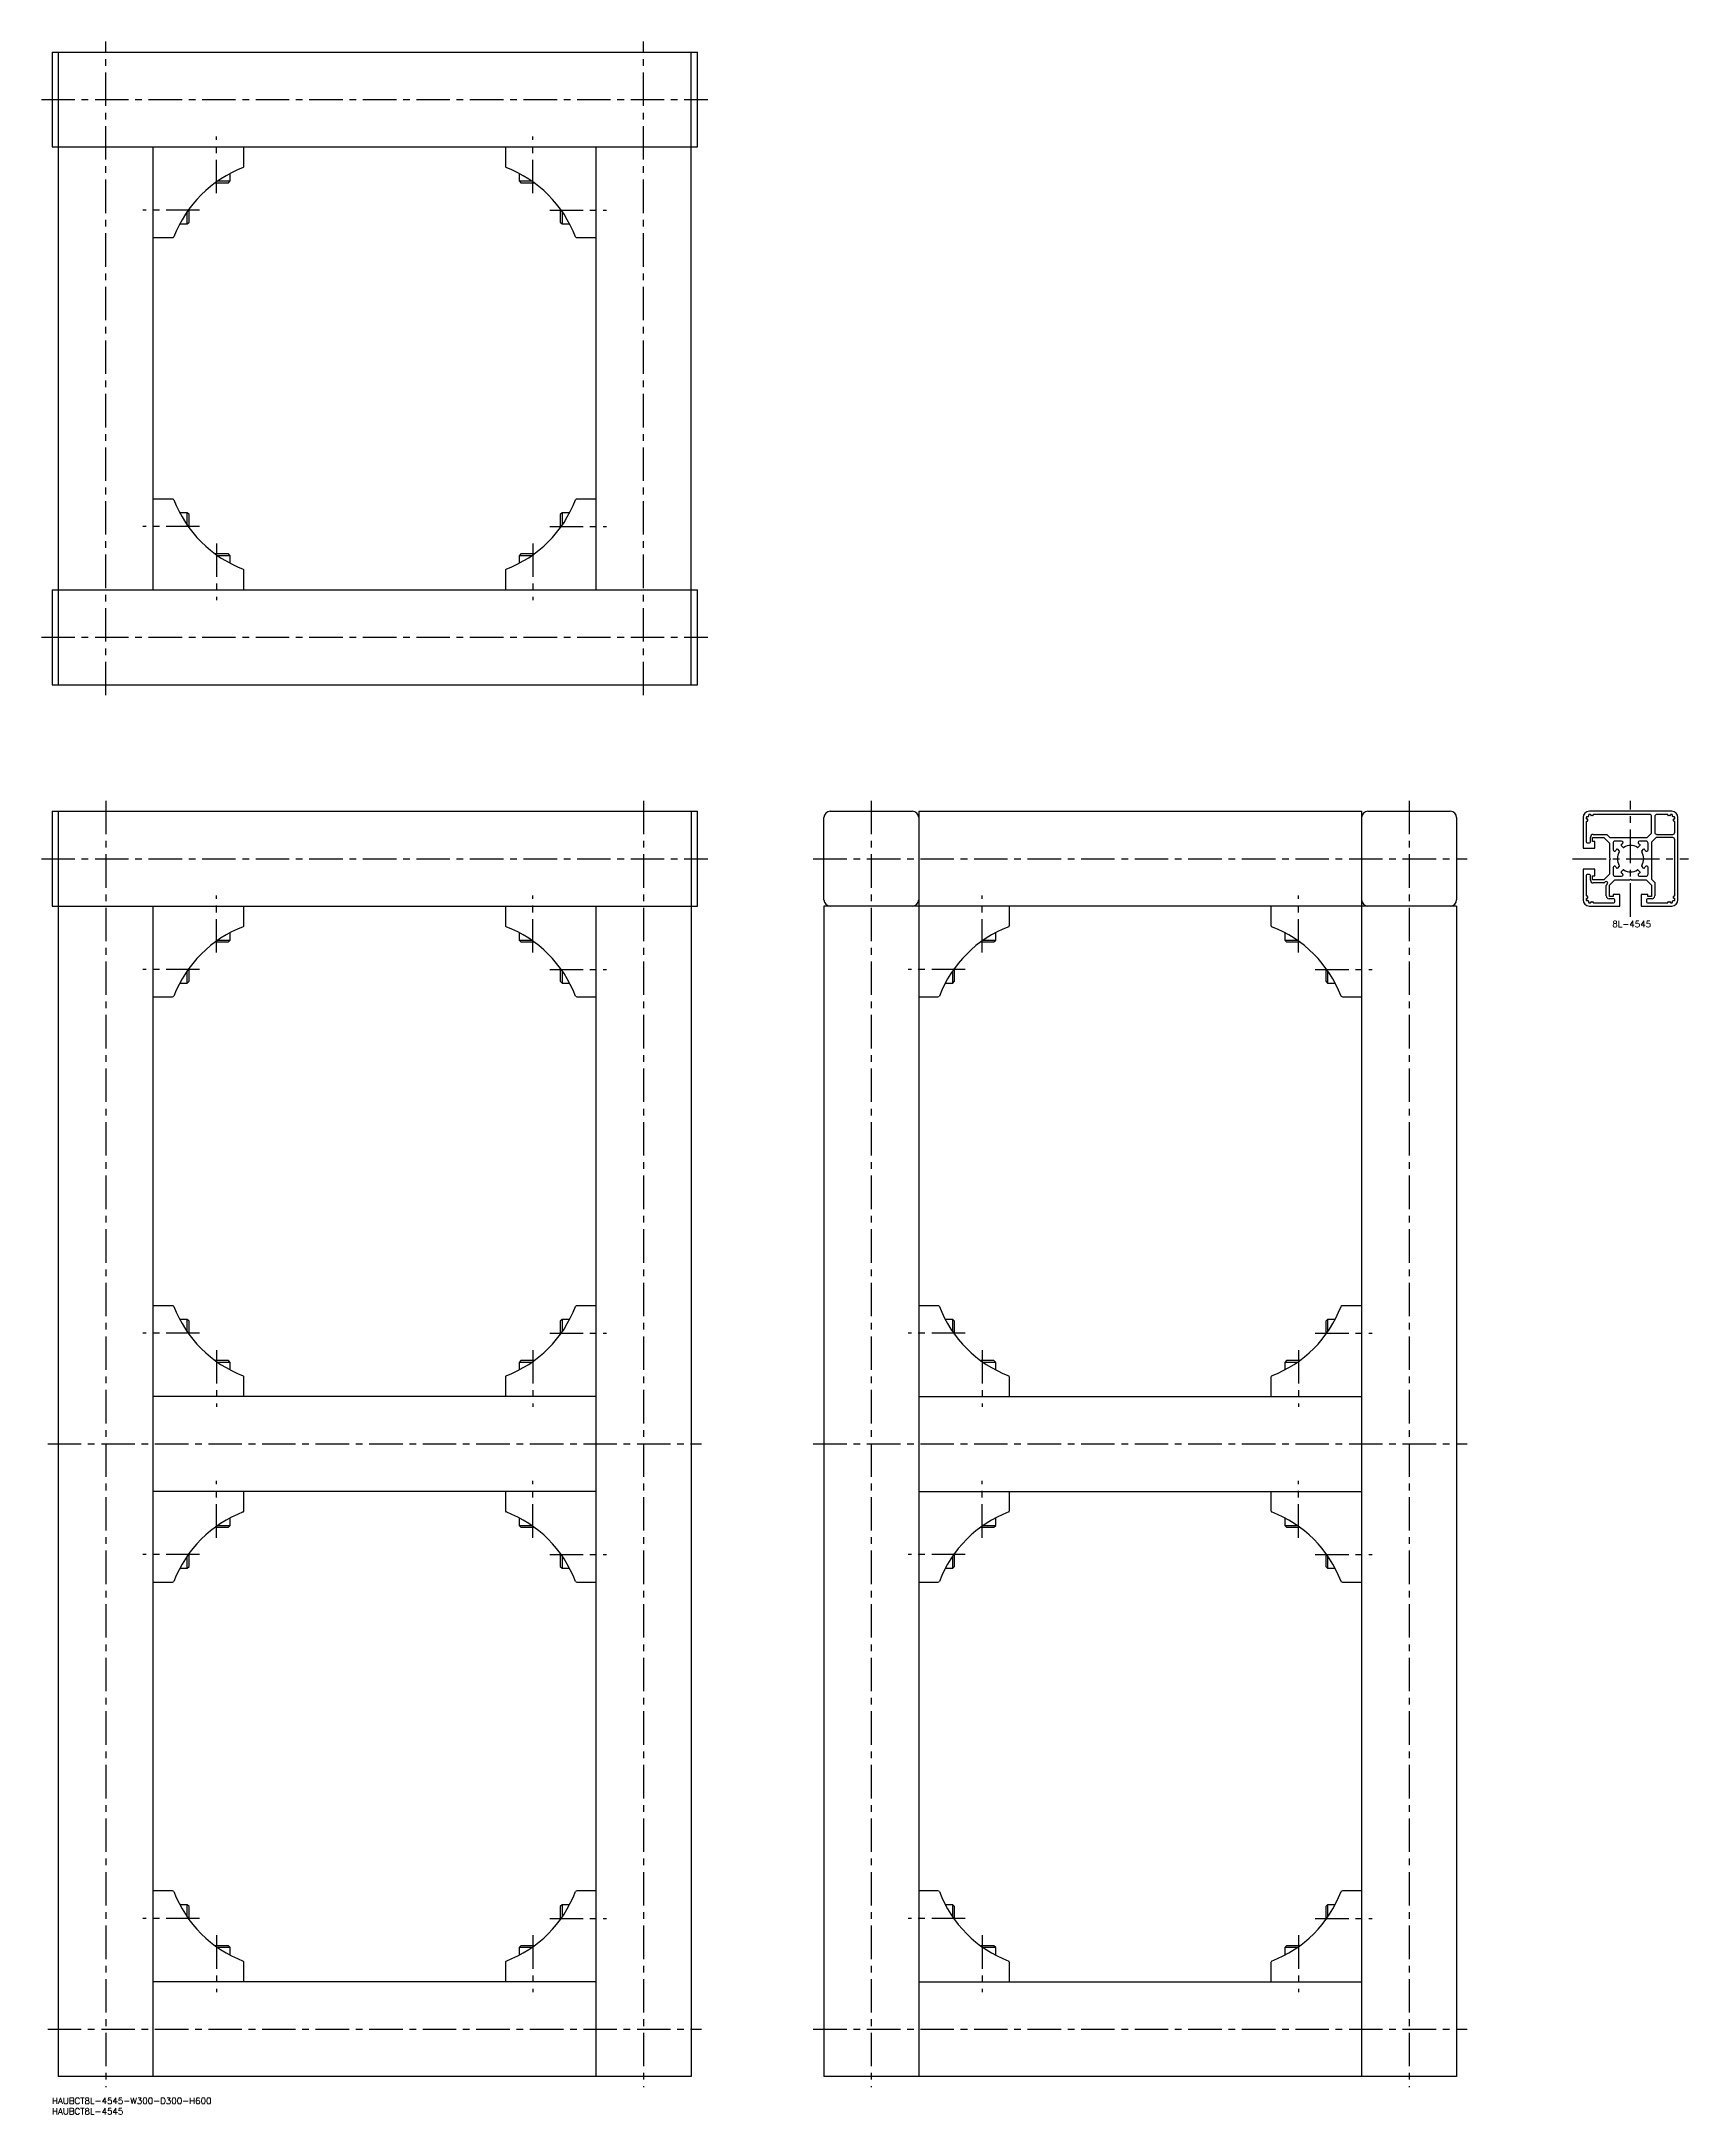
# Model space of a CAD drawing. Extents: x -5 to 776, y -8 to 975.
import ezdxf

# ---------------------------------------------------------------- set-up
doc = ezdxf.new("R2010")
doc.units = 0
doc.header["$LTSCALE"] = 0.5
doc.linetypes.add('CENTER', pattern=[50.8, 31.75, -6.35, 6.35, -6.35])
for name, color, linetype in [('MSM_CENTER', 1, 'CENTER'), ('MSM_CONTINUOUS', 7, 'CONTINUOUS'), ('MSM_PART_NUMBER', 7, 'CONTINUOUS')]:
    doc.layers.add(name, color=color, linetype=linetype)
doc.styles.get("Standard").update_dxf_attribs({"font": 'txt.shx', "height": 3, "bigfont": 'bigfont.shx'})

# ---------------------------------------------------------------- blocks, each defined once
blk = doc.blocks.new('*U8')
at = {"layer": 'MSM_PART_NUMBER'}
blk.add_text('HAUBCT8L-4545-W300-D300-H600', height=3, dxfattribs=at).set_placement((0, -3))
blk = doc.blocks.new('*U9')
at = {"layer": 'MSM_PART_NUMBER'}
blk.add_text('HAUBCT8L-4545', height=3, dxfattribs=at).set_placement((0, -8))
blk = doc.blocks.new('*U10')
at = {"layer": 'MSM_PART_NUMBER'}
blk.add_text('8L-4545', height=3, dxfattribs=at).set_placement((739.86, 554.97))

msp = doc.modelspace()

# ---------------------------------------------------------------- linework, layer by layer
at = {"layer": 'MSM_CENTER'}
for p, q in [((25.5, 665), (25.5, 975)), ((280.5, 665), (280.5, 975)), ((-5, 947.5), (311, 947.5)), ((78, 903), (78, 930)), ((228, 903), (228, 930)), ((70, 895), (43, 895)), ((236, 895), (263, 895)), ((70, 745), (43, 745)), ((236, 745), (263, 745)), ((78, 737), (78, 710)), ((228, 737), (228, 710)), ((-5, 692.5), (311, 692.5)), ((25.5, 615), (25.5, 5)), ((280.5, 615), (280.5, 5)), ((388.5, 615), (388.5, 5)), ((643.5, 615), (643.5, 5)), ((748.5, 560), (748.5, 615)), ((-5, 587.5), (311, 587.5)), ((361, 587.5), (671, 587.5)), ((721, 587.5), (776, 587.5)), ((78, 543), (78, 570)), ((228, 543), (228, 570)), ((441, 543), (441, 570)), ((591, 543), (591, 570)), ((70, 535), (43, 535)), ((236, 535), (263, 535)), ((433, 535), (406, 535)), ((599, 535), (626, 535)), ((70, 362.5), (43, 362.5)), ((78, 354.5), (78, 327.5)), ((228, 354.5), (228, 327.5)), ((236, 362.5), (263, 362.5)), ((433, 362.5), (406, 362.5)), ((441, 354.5), (441, 327.5)), ((591, 354.5), (591, 327.5)), ((599, 362.5), (626, 362.5)), ((-2, 310), (308, 310)), ((361, 310), (671, 310)), ((78, 265.5), (78, 292.5)), ((228, 265.5), (228, 292.5)), ((441, 265.5), (441, 292.5)), ((591, 265.5), (591, 292.5)), ((70, 257.5), (43, 257.5)), ((236, 257.5), (263, 257.5)), ((433, 257.5), (406, 257.5)), ((599, 257.5), (626, 257.5)), ((70, 85), (43, 85)), ((236, 85), (263, 85)), ((433, 85), (406, 85)), ((599, 85), (626, 85)), ((78, 77), (78, 50)), ((228, 77), (228, 50)), ((441, 77), (441, 50)), ((591, 77), (591, 50)), ((-2, 32.5), (308, 32.5)), ((361, 32.5), (671, 32.5))]:
    msp.add_line(p, q, dxfattribs=at)
at = {"layer": 'MSM_CONTINUOUS'}
for p, q in [((0, 970), (306, 970)), ((0, 970), (0, 925)), ((3, 970), (3, 670)), ((303, 670), (303, 970)), ((306, 925), (306, 970)), ((0, 925), (306, 925)), ((48, 715), (48, 925)), ((91, 915.91), (91, 925)), ((215, 925), (215, 915.91)), ((258, 715), (258, 925)), ((77.39, 908), (83.63, 908)), ((78.61, 908.87), (84.5, 908.87)), ((83.63, 908), (84.5, 908.87)), ((84.5, 908.87), (84.5, 912.42)), ((221.5, 912.42), (221.5, 908.87)), ((221.5, 908.87), (222.37, 908)), ((221.5, 908.87), (227.39, 908.87)), ((222.37, 908), (228.61, 908)), ((65, 889.37), (65, 895.61)), ((241, 895.61), (241, 889.37)), ((60.58, 888.5), (64.13, 888.5)), ((64.13, 888.5), (64.13, 894.39)), ((64.13, 888.5), (65, 889.37)), ((241, 889.37), (241.87, 888.5)), ((241.87, 894.39), (241.87, 888.5)), ((241.87, 888.5), (245.42, 888.5)), ((48, 882), (57.09, 882)), ((248.91, 882), (258, 882)), ((57.09, 758), (48, 758)), ((258, 758), (248.91, 758)), ((64.13, 751.5), (60.58, 751.5)), ((65, 750.63), (64.13, 751.5)), ((64.13, 745.61), (64.13, 751.5)), ((65, 744.39), (65, 750.63)), ((241.87, 751.5), (241, 750.63)), ((241, 750.63), (241, 744.39)), ((245.42, 751.5), (241.87, 751.5)), ((241.87, 751.5), (241.87, 745.61)), ((83.63, 732), (77.39, 732)), ((84.5, 731.13), (78.61, 731.13)), ((84.5, 731.13), (83.63, 732)), ((84.5, 727.58), (84.5, 731.13)), ((222.37, 732), (221.5, 731.13)), ((221.5, 731.13), (221.5, 727.58)), ((227.39, 731.13), (221.5, 731.13)), ((228.61, 732), (222.37, 732)), ((91, 715), (91, 724.09)), ((215, 724.09), (215, 715)), ((0, 715), (306, 715)), ((0, 715), (0, 670)), ((306, 670), (306, 715)), ((0, 670), (306, 670)), ((0, 610), (306, 610)), ((0, 610), (0, 565)), ((3, 610), (3, 10)), ((303, 610), (303, 10)), ((306, 565), (306, 610)), ((369, 610), (408, 610)), ((411, 610), (411, 10)), ((411, 610), (621, 610)), ((621, 610), (621, 10)), ((624, 610), (663, 610)), ((768, 610), (729, 610)), ((366, 568), (366, 607)), ((666, 607), (666, 568)), ((726, 607), (726, 592.5)), ((727.5, 607.1), (727.5, 606.6)), ((727.5, 605), (727.5, 595.5)), ((727.7, 606.4), (727.9, 606.4)), ((727.9, 605.2), (727.7, 605.2)), ((728.3, 607.4), (727.8, 607.4)), ((728.1, 606.2), (728.1, 605.4)), ((728.6, 608.2), (728.6, 607.7)), ((729.4, 608.5), (728.9, 608.5)), ((729.6, 608.1), (729.6, 608.3)), ((730.6, 607.9), (729.8, 607.9)), ((730.8, 608.3), (730.8, 608.1)), ((757.5, 608.5), (731, 608.5)), ((758.5, 599.62), (758.5, 607.5)), ((760, 607.5), (760, 600)), ((766, 608.5), (761, 608.5)), ((766.2, 608.1), (766.2, 608.3)), ((767.2, 607.9), (766.4, 607.9)), ((767.4, 608.3), (767.4, 608.1)), ((768.1, 608.5), (767.6, 608.5)), ((768.4, 607.7), (768.4, 608.2)), ((769.2, 607.4), (768.7, 607.4)), ((768.9, 605.4), (768.9, 606.2)), ((769.1, 606.4), (769.3, 606.4)), ((769.3, 605.2), (769.1, 605.2)), ((769.5, 606.6), (769.5, 607.1)), ((769.5, 600), (769.5, 605)), ((771, 568), (771, 607)), ((726, 592.5), (731.5, 592.5)), ((728, 595), (729, 595)), ((729.5, 595.5), (729.5, 597.7)), ((730.5, 595.7), (730.5, 597.5)), ((730.5, 597.5), (735.88, 597.5)), ((731.5, 595.7), (730.5, 595.7)), ((730.8, 599), (737.21, 599)), ((731.5, 592.5), (731.5, 595.7)), ((735.88, 597.5), (738.5, 594.88)), ((737.21, 599), (738.71, 597.5)), ((738.5, 594.88), (738.5, 588.02)), ((738.71, 597.5), (756.38, 597.5)), ((740.2, 594.8), (740.2, 591.73)), ((744.27, 595.8), (741.2, 595.8)), ((742.28, 591.95), (743.12, 591.12)), ((744.87, 592.89), (744.05, 593.72)), ((752.95, 593.72), (752.12, 592.88)), ((755.8, 595.8), (752.73, 595.8)), ((753.89, 591.13), (754.72, 591.95)), ((756.38, 597.5), (758.5, 599.62)), ((756.8, 591.73), (756.8, 594.8)), ((760.62, 597.5), (758.5, 595.38)), ((758.5, 595.38), (758.5, 577.71)), ((768.5, 597.5), (760.62, 597.5)), ((761, 599), (768.5, 599)), ((769.5, 570), (769.5, 596.5)), ((731.5, 582.5), (726, 582.5)), ((726, 582.5), (726, 568)), ((729, 580), (728, 580)), ((731.5, 579.3), (731.5, 582.5)), ((738.5, 580.12), (735.88, 577.5)), ((738.5, 588.02), (738.8, 587.5)), ((738.8, 587.5), (738.5, 586.98)), ((738.5, 586.98), (738.5, 580.12)), ((740.2, 583.27), (740.2, 580.2)), ((743.11, 583.87), (742.28, 583.05)), ((744.05, 581.28), (744.88, 582.12)), ((752.13, 582.11), (752.95, 581.28)), ((754.72, 583.05), (753.88, 583.88)), ((756.8, 580.2), (756.8, 583.27)), ((727.5, 579.5), (727.5, 570)), ((729.5, 577.3), (729.5, 579.5)), ((730.5, 577.5), (730.5, 579.3)), ((730.5, 579.3), (731.5, 579.3)), ((735.88, 577.5), (730.5, 577.5)), ((735.82, 576), (730.8, 576)), ((736.42, 576.48), (736.03, 576.09)), ((737, 569.8), (737, 574.82)), ((737.09, 575.03), (737.48, 575.42)), ((738.5, 574.88), (741.12, 577.5)), ((738.5, 569.5), (738.5, 574.88)), ((743.5, 570.5), (740.3, 570.5)), ((740.3, 570.5), (740.3, 569.5)), ((741.12, 577.5), (747.98, 577.5)), ((741.2, 579.2), (744.27, 579.2)), ((743.5, 565), (743.5, 570.5)), ((747.98, 577.5), (748.5, 577.8)), ((748.5, 577.8), (749.02, 577.5)), ((749.02, 577.5), (755.88, 577.5)), ((752.73, 579.2), (755.8, 579.2)), ((753.5, 570.5), (753.5, 565)), ((756.7, 570.5), (753.5, 570.5)), ((755.88, 577.5), (758.5, 574.88)), ((756.7, 569.5), (756.7, 570.5)), ((758.5, 577.71), (760, 576.21)), ((758.5, 574.88), (758.5, 569.5)), ((760, 576.21), (760, 569.8)), ((0, 565), (306, 565)), ((48, 10), (48, 565)), ((91, 555.91), (91, 565)), ((215, 565), (215, 555.91)), ((258, 10), (258, 565)), ((666, 565), (366, 565)), ((366, 565), (366, 10)), ((454, 555.91), (454, 565)), ((578, 565), (578, 555.91)), ((666, 565), (666, 10)), ((727.5, 568.4), (727.5, 567.9)), ((727.7, 569.8), (727.9, 569.8)), ((727.9, 568.6), (727.7, 568.6)), ((727.8, 567.6), (728.3, 567.6)), ((728.1, 569.6), (728.1, 568.8)), ((728.6, 567.3), (728.6, 566.8)), ((728.9, 566.5), (729.4, 566.5)), ((729, 565), (743.5, 565)), ((729.6, 566.7), (729.6, 566.9)), ((729.8, 567.1), (730.6, 567.1)), ((730.8, 566.9), (730.8, 566.7)), ((731, 566.5), (740.5, 566.5)), ((740.5, 568.5), (738.3, 568.5)), ((740.3, 569.5), (738.5, 569.5)), ((741, 567), (741, 568)), ((753.5, 565), (768, 565)), ((756, 568), (756, 567)), ((758.7, 568.5), (756.5, 568.5)), ((756.5, 566.5), (766, 566.5)), ((758.5, 569.5), (756.7, 569.5)), ((766.2, 566.7), (766.2, 566.9)), ((766.4, 567.1), (767.2, 567.1)), ((767.4, 566.9), (767.4, 566.7)), ((767.6, 566.5), (768.1, 566.5)), ((768.4, 566.8), (768.4, 567.3)), ((768.7, 567.6), (769.2, 567.6)), ((768.9, 568.8), (768.9, 569.6)), ((769.1, 569.8), (769.3, 569.8)), ((769.3, 568.6), (769.1, 568.6)), ((769.5, 567.9), (769.5, 568.4)), ((84.5, 548.87), (84.5, 552.42)), ((221.5, 552.42), (221.5, 548.87)), ((447.5, 548.87), (447.5, 552.42)), ((584.5, 552.42), (584.5, 548.87)), ((77.39, 548), (83.63, 548)), ((78.61, 548.87), (84.5, 548.87)), ((83.63, 548), (84.5, 548.87)), ((221.5, 548.87), (222.37, 548)), ((221.5, 548.87), (227.39, 548.87)), ((222.37, 548), (228.61, 548)), ((440.39, 548), (446.63, 548)), ((441.61, 548.87), (447.5, 548.87)), ((446.63, 548), (447.5, 548.87)), ((584.5, 548.87), (585.37, 548)), ((584.5, 548.87), (590.39, 548.87)), ((585.37, 548), (591.61, 548)), ((64.13, 528.5), (64.13, 534.39)), ((65, 529.37), (65, 535.61)), ((241, 535.61), (241, 529.37)), ((241.87, 534.39), (241.87, 528.5)), ((427.13, 528.5), (427.13, 534.39)), ((428, 529.37), (428, 535.61)), ((604, 535.61), (604, 529.37)), ((604.87, 534.39), (604.87, 528.5)), ((48, 522), (57.09, 522)), ((60.58, 528.5), (64.13, 528.5)), ((64.13, 528.5), (65, 529.37)), ((241, 529.37), (241.87, 528.5)), ((241.87, 528.5), (245.42, 528.5)), ((248.91, 522), (258, 522)), ((411, 522), (420.09, 522)), ((423.58, 528.5), (427.13, 528.5)), ((427.13, 528.5), (428, 529.37)), ((604, 529.37), (604.87, 528.5)), ((604.87, 528.5), (608.42, 528.5)), ((611.91, 522), (621, 522)), ((57.09, 375.5), (48, 375.5)), ((258, 375.5), (248.91, 375.5)), ((420.09, 375.5), (411, 375.5)), ((621, 375.5), (611.91, 375.5)), ((64.13, 369), (60.58, 369)), ((65, 368.13), (64.13, 369)), ((64.13, 363.11), (64.13, 369)), ((65, 361.89), (65, 368.13)), ((241.87, 369), (241, 368.13)), ((241, 368.13), (241, 361.89)), ((245.42, 369), (241.87, 369)), ((241.87, 369), (241.87, 363.11)), ((427.13, 369), (423.58, 369)), ((428, 368.13), (427.13, 369)), ((427.13, 363.11), (427.13, 369)), ((428, 361.89), (428, 368.13)), ((604.87, 369), (604, 368.13)), ((604, 368.13), (604, 361.89)), ((608.42, 369), (604.87, 369)), ((604.87, 369), (604.87, 363.11)), ((83.63, 349.5), (77.39, 349.5)), ((84.5, 348.63), (78.61, 348.63)), ((84.5, 348.63), (83.63, 349.5)), ((84.5, 345.08), (84.5, 348.63)), ((222.37, 349.5), (221.5, 348.63)), ((221.5, 348.63), (221.5, 345.08)), ((227.39, 348.63), (221.5, 348.63)), ((228.61, 349.5), (222.37, 349.5)), ((446.63, 349.5), (440.39, 349.5)), ((447.5, 348.63), (441.61, 348.63)), ((447.5, 348.63), (446.63, 349.5)), ((447.5, 345.08), (447.5, 348.63)), ((585.37, 349.5), (584.5, 348.63)), ((584.5, 348.63), (584.5, 345.08)), ((590.39, 348.63), (584.5, 348.63)), ((591.61, 349.5), (585.37, 349.5)), ((91, 332.5), (91, 341.59)), ((215, 341.59), (215, 332.5)), ((454, 332.5), (454, 341.59)), ((578, 341.59), (578, 332.5)), ((258, 332.5), (48, 332.5)), ((411, 332.5), (621, 332.5)), ((258, 287.5), (48, 287.5)), ((91, 278.41), (91, 287.5)), ((215, 287.5), (215, 278.41)), ((411, 287.5), (621, 287.5)), ((454, 278.41), (454, 287.5)), ((578, 287.5), (578, 278.41)), ((77.39, 270.5), (83.63, 270.5)), ((78.61, 271.37), (84.5, 271.37)), ((83.63, 270.5), (84.5, 271.37)), ((84.5, 271.37), (84.5, 274.92)), ((221.5, 274.92), (221.5, 271.37)), ((221.5, 271.37), (222.37, 270.5)), ((221.5, 271.37), (227.39, 271.37)), ((222.37, 270.5), (228.61, 270.5)), ((440.39, 270.5), (446.63, 270.5)), ((441.61, 271.37), (447.5, 271.37)), ((446.63, 270.5), (447.5, 271.37)), ((447.5, 271.37), (447.5, 274.92)), ((584.5, 274.92), (584.5, 271.37)), ((584.5, 271.37), (585.37, 270.5)), ((584.5, 271.37), (590.39, 271.37)), ((585.37, 270.5), (591.61, 270.5)), ((64.13, 251), (64.13, 256.89)), ((65, 251.87), (65, 258.11)), ((241, 258.11), (241, 251.87)), ((241.87, 256.89), (241.87, 251)), ((427.13, 251), (427.13, 256.89)), ((428, 251.87), (428, 258.11)), ((604, 258.11), (604, 251.87)), ((604.87, 256.89), (604.87, 251)), ((60.58, 251), (64.13, 251)), ((64.13, 251), (65, 251.87)), ((241, 251.87), (241.87, 251)), ((241.87, 251), (245.42, 251)), ((423.58, 251), (427.13, 251)), ((427.13, 251), (428, 251.87)), ((604, 251.87), (604.87, 251)), ((604.87, 251), (608.42, 251)), ((48, 244.5), (57.09, 244.5)), ((248.91, 244.5), (258, 244.5)), ((411, 244.5), (420.09, 244.5)), ((611.91, 244.5), (621, 244.5)), ((57.09, 98), (48, 98)), ((64.13, 91.5), (60.58, 91.5)), ((65, 90.63), (64.13, 91.5)), ((64.13, 85.61), (64.13, 91.5)), ((65, 84.39), (65, 90.63)), ((241.87, 91.5), (241, 90.63)), ((241, 90.63), (241, 84.39)), ((245.42, 91.5), (241.87, 91.5)), ((241.87, 91.5), (241.87, 85.61)), ((258, 98), (248.91, 98)), ((420.09, 98), (411, 98)), ((427.13, 91.5), (423.58, 91.5)), ((428, 90.63), (427.13, 91.5)), ((427.13, 85.61), (427.13, 91.5)), ((428, 84.39), (428, 90.63)), ((604.87, 91.5), (604, 90.63)), ((604, 90.63), (604, 84.39)), ((608.42, 91.5), (604.87, 91.5)), ((604.87, 91.5), (604.87, 85.61)), ((621, 98), (611.91, 98)), ((83.63, 72), (77.39, 72)), ((84.5, 71.13), (78.61, 71.13)), ((84.5, 71.13), (83.63, 72)), ((84.5, 67.58), (84.5, 71.13)), ((222.37, 72), (221.5, 71.13)), ((221.5, 71.13), (221.5, 67.58)), ((227.39, 71.13), (221.5, 71.13)), ((228.61, 72), (222.37, 72)), ((446.63, 72), (440.39, 72)), ((447.5, 71.13), (441.61, 71.13)), ((447.5, 71.13), (446.63, 72)), ((447.5, 67.58), (447.5, 71.13)), ((585.37, 72), (584.5, 71.13)), ((584.5, 71.13), (584.5, 67.58)), ((590.39, 71.13), (584.5, 71.13)), ((591.61, 72), (585.37, 72)), ((91, 55), (91, 64.09)), ((215, 64.09), (215, 55)), ((454, 55), (454, 64.09)), ((578, 64.09), (578, 55)), ((258, 55), (48, 55)), ((411, 55), (621, 55)), ((303, 10), (3, 10)), ((666, 10), (366, 10))]:
    msp.add_line(p, q, dxfattribs=at)
for centre, radius, start, end in [((110.78, 862.22), 56.67, 110.7505, 159.2495), ((90, 915.91), 1, 315, 0), ((216, 915.91), 1, 180, 225), ((195.22, 862.22), 56.67, 20.7505, 69.2495), ((57.09, 883), 1, 270, 315), ((248.91, 883), 1, 225, 270), ((57.09, 757), 1, 45, 90), ((110.78, 777.78), 56.67, 200.7505, 249.2495), ((195.22, 777.78), 56.67, 290.7505, 339.2495), ((248.91, 757), 1, 90, 135), ((90, 724.09), 1, 0, 45), ((216, 724.09), 1, 135, 180), ((369, 607), 3, 90, 180), ((408, 607), 3, 0, 90), ((624, 607), 3, 90, 180), ((663, 607), 3, 0, 90), ((729, 607), 3, 90, 180), ((768, 607), 3, 0, 90), ((727.8, 607.1), 0.3, 90, 180), ((727.7, 606.6), 0.2, 180, 270), ((727.7, 605), 0.2, 90, 180), ((727.9, 606.2), 0.2, 0, 90), ((727.9, 605.4), 0.2, 270, 0), ((728.3, 607.7), 0.3, 270, 0), ((728.9, 608.2), 0.3, 90, 180), ((729.4, 608.3), 0.2, 0, 90), ((729.8, 608.1), 0.2, 180, 270), ((730.6, 608.1), 0.2, 270, 0), ((731, 608.3), 0.2, 90, 180), ((757.5, 607.5), 1, 0, 90), ((761, 607.5), 1, 90, 180), ((761, 600), 1, 180, 270), ((766, 608.3), 0.2, 0, 90), ((766.4, 608.1), 0.2, 180, 270), ((767.2, 608.1), 0.2, 270, 0), ((767.6, 608.3), 0.2, 90, 180), ((768.1, 608.2), 0.3, 0, 90), ((768.7, 607.7), 0.3, 180, 270), ((768.5, 600), 1, 270, 0), ((769.1, 606.2), 0.2, 90, 180), ((769.1, 605.4), 0.2, 180, 270), ((769.2, 607.1), 0.3, 0, 90), ((769.3, 606.6), 0.2, 270, 0), ((769.3, 605), 0.2, 0, 90), ((728, 595.5), 0.5, 180, 270), ((729, 595.5), 0.5, 270, 0), ((730.8, 597.7), 1.3, 90, 180), ((741.2, 594.8), 1, 90, 180), ((740.9, 591.73), 0.7, 180, 330.87539), ((748.5, 587.5), 8, 146.61291, 150.87539), ((742.07, 591.74), 0.3, 45, 146.61291), ((748.5, 587.5), 6.25, 148.68839, 211.17454), ((742.9, 590.9), 0.3, 328.68839, 45), ((744.26, 593.93), 0.3, 123.38709, 225), ((748.5, 587.5), 8, 119.12461, 123.38709), ((744.27, 595.1), 0.7, 299.12461, 90), ((745.1, 593.12), 0.32, 225, 301.17454), ((748.5, 587.5), 6.25, 58.68839, 121.17454), ((751.9, 593.1), 0.3, 238.68839, 315), ((752.73, 595.1), 0.7, 90, 240.87539), ((748.5, 587.5), 8, 56.61291, 60.87539), ((752.74, 593.93), 0.3, 315, 56.61291), ((754.12, 590.9), 0.32, 135, 211.17454), ((748.5, 587.5), 6.25, 328.68839, 31.17454), ((754.93, 591.74), 0.3, 33.38709, 135), ((748.5, 587.5), 8, 29.12461, 33.38709), ((756.1, 591.73), 0.7, 209.12461, 0), ((755.8, 594.8), 1, 0, 90), ((768.5, 596.5), 1, 0, 90), ((728, 579.5), 0.5, 90, 180), ((729, 579.5), 0.5, 0, 90), ((740.9, 583.27), 0.7, 29.12461, 180), ((741.2, 580.2), 1, 180, 270), ((748.5, 587.5), 8, 209.12461, 213.38709), ((742.07, 583.26), 0.3, 213.38709, 315), ((742.88, 584.1), 0.32, 315, 31.17454), ((744.26, 581.07), 0.3, 135, 236.61291), ((748.5, 587.5), 8, 236.61291, 240.87539), ((744.27, 579.9), 0.7, 270, 60.87539), ((745.1, 581.9), 0.3, 58.68839, 135), ((748.5, 587.5), 6.25, 238.68839, 301.17454), ((751.9, 581.88), 0.32, 45, 121.17454), ((752.73, 579.9), 0.7, 119.1246, 270), ((748.5, 587.5), 8, 299.12461, 303.38709), ((752.74, 581.07), 0.3, 303.38708, 45), ((754.1, 584.1), 0.3, 148.68839, 225), ((754.93, 583.26), 0.3, 225, 326.61291), ((748.5, 587.5), 8, 326.61291, 330.87539), ((756.1, 583.27), 0.7, 0, 150.87539), ((755.8, 580.2), 1, 270, 0), ((730.8, 577.3), 1.3, 180, 270), ((735.82, 576.3), 0.3, 270, 315), ((736.95, 575.95), 0.75, 315, 135), ((737.3, 574.82), 0.3, 135, 180), ((369, 568), 3, 180, 270), ((408, 568), 3, 270, 0), ((624, 568), 3, 180, 270), ((663, 568), 3, 270, 0), ((729, 568), 3, 180, 270), ((727.7, 570), 0.2, 180, 270), ((727.7, 568.4), 0.2, 90, 180), ((727.8, 567.9), 0.3, 180, 270), ((727.9, 569.6), 0.2, 0, 90), ((727.9, 568.8), 0.2, 270, 0), ((728.3, 567.3), 0.3, 0, 90), ((728.9, 566.8), 0.3, 180, 270), ((729.4, 566.7), 0.2, 270, 0), ((729.8, 566.9), 0.2, 90, 180), ((730.6, 566.9), 0.2, 0, 90), ((731, 566.7), 0.2, 180, 270), ((738.3, 569.8), 1.3, 180, 270), ((740.5, 568), 0.5, 0, 90), ((740.5, 567), 0.5, 270, 0), ((756.5, 568), 0.5, 90, 180), ((756.5, 567), 0.5, 180, 270), ((758.7, 569.8), 1.3, 270, 0), ((766, 566.7), 0.2, 270, 0), ((766.4, 566.9), 0.2, 90, 180), ((767.2, 566.9), 0.2, 0, 90), ((767.6, 566.7), 0.2, 180, 270), ((768, 568), 3, 270, 0), ((768.1, 566.8), 0.3, 270, 0), ((768.7, 567.3), 0.3, 90, 180), ((769.1, 569.6), 0.2, 90, 180), ((769.1, 568.8), 0.2, 180, 270), ((769.2, 567.9), 0.3, 270, 0), ((769.3, 570), 0.2, 270, 0), ((769.3, 568.4), 0.2, 0, 90), ((110.78, 502.22), 56.67, 110.7505, 159.2495), ((90, 555.91), 1, 315, 0), ((216, 555.91), 1, 180, 225), ((195.22, 502.22), 56.67, 20.7505, 69.2495), ((473.78, 502.22), 56.67, 110.7505, 159.2495), ((453, 555.91), 1, 315, 0), ((579, 555.91), 1, 180, 225), ((558.22, 502.22), 56.67, 20.7505, 69.2495), ((57.09, 523), 1, 270, 315), ((248.91, 523), 1, 225, 270), ((420.09, 523), 1, 270, 315), ((611.91, 523), 1, 225, 270), ((57.09, 374.5), 1, 45, 90), ((110.78, 395.28), 56.67, 200.7505, 249.2495), ((195.22, 395.28), 56.67, 290.7505, 339.2495), ((248.91, 374.5), 1, 90, 135), ((420.09, 374.5), 1, 45, 90), ((473.78, 395.28), 56.67, 200.7505, 249.2495), ((558.22, 395.28), 56.67, 290.7505, 339.2495), ((611.91, 374.5), 1, 90, 135), ((90, 341.59), 1, 0, 45), ((216, 341.59), 1, 135, 180), ((453, 341.59), 1, 0, 45), ((579, 341.59), 1, 135, 180), ((110.78, 224.72), 56.67, 110.7505, 159.2495), ((90, 278.41), 1, 315, 0), ((216, 278.41), 1, 180, 225), ((195.22, 224.72), 56.67, 20.7505, 69.2495), ((473.78, 224.72), 56.67, 110.7505, 159.2495), ((453, 278.41), 1, 315, 0), ((579, 278.41), 1, 180, 225), ((558.22, 224.72), 56.67, 20.7505, 69.2495), ((57.09, 245.5), 1, 270, 315), ((248.91, 245.5), 1, 225, 270), ((420.09, 245.5), 1, 270, 315), ((611.91, 245.5), 1, 225, 270), ((57.09, 97), 1, 45, 90), ((110.78, 117.78), 56.67, 200.7505, 249.2495), ((195.22, 117.78), 56.67, 290.7505, 339.2495), ((248.91, 97), 1, 90, 135), ((420.09, 97), 1, 45, 90), ((473.78, 117.78), 56.67, 200.7505, 249.2495), ((558.22, 117.78), 56.67, 290.7505, 339.2495), ((611.91, 97), 1, 90, 135), ((90, 64.09), 1, 0, 45), ((216, 64.09), 1, 135, 180), ((453, 64.09), 1, 0, 45), ((579, 64.09), 1, 135, 180)]:
    msp.add_arc(centre, radius, start, end, dxfattribs=at)

# ---------------------------------------------------------------- block references
for name in ['*U10', '*U8', '*U9']:
    msp.add_blockref(name, (0, 0), dxfattribs=at)

doc.saveas('drawing.dxf')
